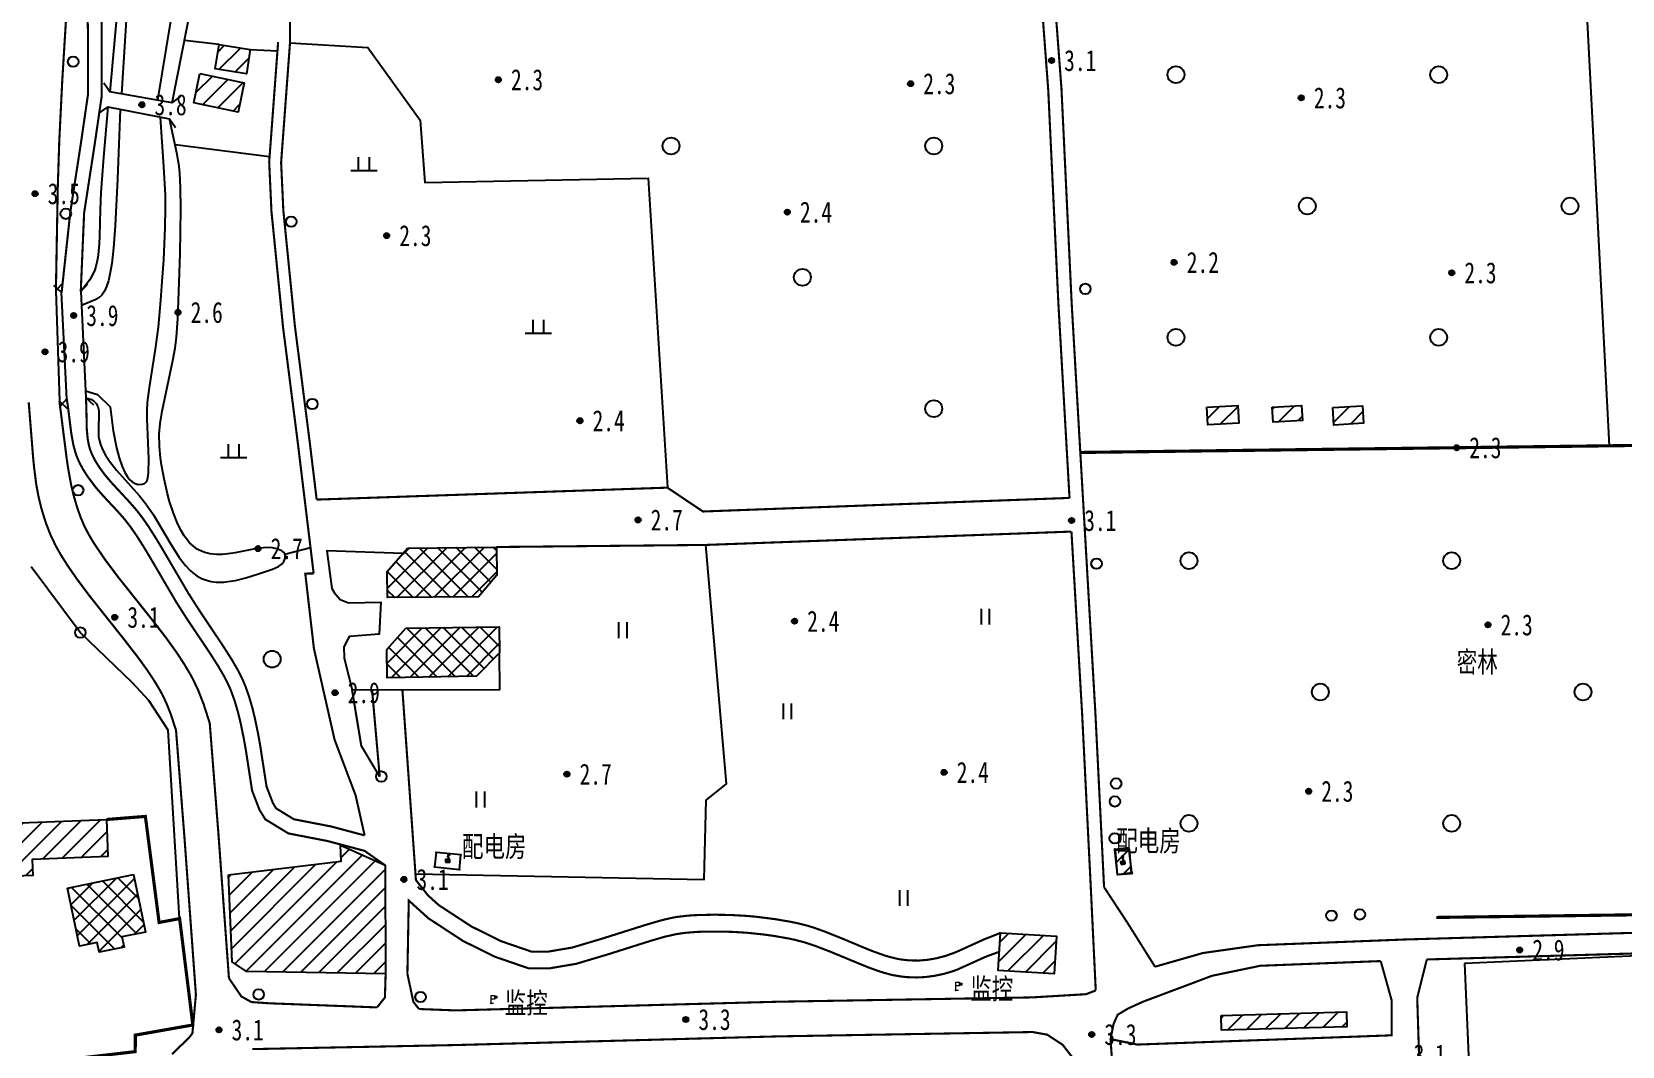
# Model space of a CAD drawing. Header units: metres. Extents: x 494039 to 619385, y 3351420 to 3402703.
# Drawn here: x 584467.6 to 584770.3, y 3395088 to 3395281.1 of the extents above; entities that cross this region are included whole.
import ezdxf
from ezdxf.enums import TextEntityAlignment as Align

# ---------------------------------------------------------------- set-up
doc = ezdxf.new("R2010")
doc.units = ezdxf.units.M
for name, pattern in [('2430', [0]), ('2450', [0]), ('4410a', [0]), ('4430', [0]), ('8521', [0]), ('9610', [0])]:
    doc.linetypes.add(name, pattern=pattern)
for name, color, linetype in [('210100', 130, 'Continuous'), ('220200', 130, 'Continuous'), ('310300', 8, 'Continuous'), ('310500', 8, 'Continuous'), ('330400', 8, 'Continuous'), ('380201', 8, '2430'), ('380202', 8, '2450'), ('420500', 8, 'Continuous'), ('430300', 8, 'Continuous'), ('440100', 8, 'Continuous'), ('440300', 8, '4430'), ('450502', 8, 'Continuous'), ('510301', 8, 'Continuous'), ('720100', 8, 'Continuous'), ('760201', 8, '8521'), ('810100', 8, '9610'), ('810302', 8, 'Continuous'), ('810501', 8, 'Continuous'), ('810600', 8, 'Continuous'), ('DLSS', 8, 'Continuous'), ('GXYZ', 8, 'Continuous'), ('备注', 8, 'Continuous')]:
    doc.layers.add(name, color=color, linetype=linetype)
doc.styles.add('HZ', font='simsun.ttc', dxfattribs={"width": 0.8})
pattern_1 = [(45, (0, 0), (-1.767766953, 1.767766953), []), (135, (0, 0), (-1.767766953, -1.767766953), [])]
pattern_2 = [(45, (0, 0), (-1.767766953, 1.767766953), [])]

# ---------------------------------------------------------------- blocks, each defined once
blk = doc.blocks.new('gc355')
blk.add_hatch(color=256).paths.add_polyline_path([(1.4, 2.7), (2.2, 2.7), (2.2, 1.9), (1.4, 1.9)])
at = {"lineweight": 15}
for q in [(0, 3), (1, 0)]:
    blk.add_line((0, 0), q, dxfattribs=at)
for points in [[(0, 3), (1.4, 3), (1.4, 1.6), (0, 1.6)], [(1.4, 2.7), (2.2, 2.7), (2.2, 1.9), (1.4, 1.9), (1.4, 2.7)]]:
    blk.add_lwpolyline(points, dxfattribs=at)
blk = doc.blocks.new('gc129')
at = {"linetype": 'Continuous'}
blk.add_hatch(color=256, dxfattribs=at).paths.add_polyline_path([(0.8, 0.5), (-0.8, 0.5), (-0.8, -0.5), (0, -0.5), (0.8, -0.5)])
blk.add_line((0, 0.5), (0, -0.5), dxfattribs=at)
at = {"linetype": 'Continuous', "flags": 128}
for points in [[(-0.8, -0.5), (0, -0.5), (0.8, -0.5), (0.8, 0.5), (-0.8, 0.5), (-0.8, -0.5)], [(-0.05, 1.5), (0.64, 2.7)], [(-0.05, 2.3), (0.64, 2.7)], [(0.58, 1.5), (-0.05, 1.5)], [(0, 0.5), (0.58, 1.5)], [(0.64, 1.9), (0.64, 2.7)]]:
    blk.add_lwpolyline(points, dxfattribs=at)
blk = doc.blocks.new('0612-线路地形')
at = {"layer": 'GXYZ', "color": 8, "linetype": 'Continuous', "elevation": 4.57, "flags": 128}
for points in [[(584676.44, 3395125.75), (584673.7, 3395125.44), (584674.22, 3395120.72), (584677, 3395121.09)], [(584544.58, 3395124.88), (584544.28, 3395122.15), (584549, 3395121.62), (584549.25, 3395124.41)]]:
    blk.add_lwpolyline(points, close=True, dxfattribs=at)
at = {"layer": '备注', "color": 8, "linetype": 'Continuous'}
for p in [(584544.58, 3395124.88, 4.57), (584549.25, 3395124.41, 4.57), (584673.78, 3395125.49, 4.06), (584544.28, 3395122.15, 4.56), (584549, 3395121.62, 4.49), (584674.24, 3395120.69, 4.1), (584677.05, 3395120.98, 4.07), (584643.52, 3395098.69, 3.38), (584555.02, 3395096.19, 3.13)]:
    blk.add_point(p, dxfattribs=at)
at = {"layer": 'DLSS', "color": 8, "linetype": 'Continuous', "xscale": 0.5, "yscale": 0.5}
for p in [(584643.52, 3395098.69, 3.38), (584555.02, 3395096.19, 3.13)]:
    blk.add_blockref('gc355', p, dxfattribs=at)
at = {"layer": 'GXYZ', "color": 8, "linetype": 'Continuous', "xscale": 0.5, "yscale": 0.5}
blk.add_blockref('gc129', (584546.78, 3395123.27), dxfattribs=at)
at = {"layer": 'GXYZ', "color": 8, "linetype": 'Continuous', "xscale": 0.5, "yscale": 0.5, "rotation": 12.84632895357828}
blk.add_blockref('gc129', (584675.31, 3395122.93), dxfattribs=at)
at = {"layer": '备注', "color": 8, "linetype": 'Continuous', "style": 'HZ', "width": 0.75}
for s, p in [('配电房', (584549.5, 3395124.04, 4.57)), ('配电房', (584674.03, 3395125.11, 4.06)), ('监控', (584646.24, 3395096.94, 3.38)), ('监控', (584557.63, 3395094.25, 3.13))]:
    blk.add_text(s, height=4, dxfattribs=at).set_placement(p)
blk = doc.blocks.new('gc170')
at = {"linetype": 'Continuous'}
blk.add_circle((0, 0), 0.5, dxfattribs=at)
blk = doc.blocks.new('p_point')
for radius in [0.25, 0.2, 0.15, 0.1, 0.05]:
    blk.add_circle((0, 0), radius)
blk.add_point((0, 0))
blk = doc.blocks.new('vm')
at = {"linetype": 'Continuous'}
for p, q in [((1.25, 0), (-1.25, 0)), ((-0.5, 0), (-0.5, 1.3)), ((0.5, 1.3), (0.5, 0))]:
    blk.add_line(p, q, dxfattribs=at)
blk = doc.blocks.new('v1')
blk.add_circle((0, 0), 0.8)
blk = doc.blocks.new('ve')
at = {"color": 0, "linetype": 'Continuous'}
for p, q in [((-0.4, 1.5), (-0.4, 0)), ((0.4, 0), (0.4, 1.5))]:
    blk.add_line(p, q, dxfattribs=at)
blk = doc.blocks.new('1-3&1-4')
at = {"layer": '310300', "linetype": 'Continuous'}
h = blk.add_hatch(dxfattribs=at)
h.set_pattern_fill('ANSI31', color=8, scale=20, style=0)
h.set_pattern_definition(pattern_2)
h.paths.add_polyline_path([(584503.2499, 3395278.6868), (584509.1883, 3395277.7412), (584508.4439, 3395273.0665), (584502.5055, 3395274.0121)])
h = blk.add_hatch(dxfattribs=at)
h.set_pattern_fill('ANSI31', color=8, scale=20, style=0)
h.set_pattern_definition(pattern_2)
h.paths.add_polyline_path([(584499.6101, 3395273.1419), (584508.0341, 3395271.3747), (584506.8626, 3395265.7906), (584498.4387, 3395267.5577)])
h = blk.add_hatch(dxfattribs=at)
h.set_pattern_fill('ANSI31', color=8, scale=20, style=0)
h.set_pattern_definition(pattern_2)
h.paths.add_polyline_path([(584691.2643, 3395209.63), (584697.1993, 3395209.9588), (584697.3864, 3395206.5819), (584691.4514, 3395206.253)])
h = blk.add_hatch(dxfattribs=at)
h.set_pattern_fill('ANSI31', color=8, scale=20, style=0)
h.set_pattern_definition(pattern_2)
h.paths.add_polyline_path([(584703.7161, 3395209.6296), (584709.2997, 3395209.9333), (584709.4529, 3395207.1171), (584703.8693, 3395206.8133)])
h = blk.add_hatch(dxfattribs=at)
h.set_pattern_fill('ANSI31', color=8, scale=20, style=0)
h.set_pattern_definition(pattern_2)
h.paths.add_polyline_path([(584715.2255, 3395209.593), (584720.8946, 3395209.9182), (584721.0867, 3395206.5697), (584715.4176, 3395206.2445)])
h = blk.add_hatch(dxfattribs=at)
h.set_pattern_fill('ANSI31', color=8, scale=20, style=0)
h.set_pattern_definition(pattern_2)
h.paths.add_polyline_path([(584481.8, 3395131.1598), (584482.0688, 3395124.0966), (584467.6988, 3395123.5496), (584467.8138, 3395120.5268), (584460.8778, 3395120.2628), (584460.4938, 3395130.3487)])
h = blk.add_hatch(dxfattribs=at)
h.set_pattern_fill('ANSI31', color=8, scale=20, style=0)
h.set_pattern_definition(pattern_2)
h.paths.add_polyline_path([(584505.0184, 3395120.6579), (584526.4701, 3395123.2114), (584526.3444, 3395126.2532), (584534.8435, 3395122.4557), (584534.9578, 3395101.8127), (584508.4758, 3395102.2455), (584505.7168, 3395104.062)])
h = blk.add_hatch(dxfattribs=at)
h.set_pattern_fill('ANSI31', color=8, scale=20, style=0)
h.set_pattern_definition(pattern_2)
h.paths.add_polyline_path([(584676.4909, 3395125.5538), (584676.8495, 3395120.8045), (584674.2611, 3395120.6091), (584673.9025, 3395125.3583)])
h = blk.add_hatch(dxfattribs=at)
h.set_pattern_fill('ANSI31', color=8, scale=20, style=0)
h.set_pattern_definition(pattern_2)
h.paths.add_polyline_path([(584652.0045, 3395109.5863), (584662.6704, 3395108.9361), (584662.2351, 3395101.796), (584651.5693, 3395102.4461)])
h = blk.add_hatch(dxfattribs=at)
h.set_pattern_fill('ANSI31', color=8, scale=20, style=0)
h.set_pattern_definition(pattern_2)
h.paths.add_polyline_path([(584693.9815, 3395093.8838), (584717.8437, 3395094.5412), (584717.9213, 3395091.7249), (584694.0591, 3395091.0675)])
at = {"layer": '310500', "linetype": 'Continuous'}
h = blk.add_hatch(dxfattribs=at)
h.set_pattern_fill('ANSI37', color=8, scale=20, style=0)
h.set_pattern_definition(pattern_1)
h.paths.add_polyline_path([(584539.1419, 3395182.7959), (584556.0346, 3395183.0251), (584556.1076, 3395177.6438), (584552.6572, 3395173.5234), (584535.2816, 3395173.3987), (584535.2462, 3395178.34)])
h = blk.add_hatch(dxfattribs=at)
h.set_pattern_fill('ANSI37', color=8, scale=20, style=0)
h.set_pattern_definition(pattern_1)
h.paths.add_polyline_path([(584538.792, 3395167.5674), (584556.5509, 3395167.8284), (584556.6239, 3395162.8644), (584552.2709, 3395158.4372), (584535.2802, 3395158.1454), (584535.1881, 3395163.5037)])
h = blk.add_hatch(dxfattribs=at)
h.set_pattern_fill('ANSI37', color=8, scale=20, style=0)
h.set_pattern_definition(pattern_1)
h.paths.add_polyline_path([(584486.9652, 3395120.6926), (584489.2347, 3395109.732), (584484.7724, 3395108.8081), (584485.1738, 3395106.8695), (584480.4525, 3395105.8919), (584480.0615, 3395107.7804), (584476.6869, 3395107.0817), (584474.4071, 3395118.0924)])
at = {"layer": '210100', "color": 141, "linetype": 'Continuous', "elevation": 1.4895, "flags": 128}
for points in [[(584484.7434, 3395269.2501), (584486.2283, 3395292.4122)], [(584484.4174, 3395266.3245), (584483.921, 3395253.1152), (584483.4927, 3395244.1247), (584483.1783, 3395239.9492), (584482.8349, 3395236.9876), (584482.5536, 3395235.2616), (584482.1886, 3395233.6802), (584481.8398, 3395232.5959), (584481.4562, 3395231.7112), (584480.9352, 3395230.9404), (584480.3392, 3395230.4313), (584479.671, 3395230.0591), (584477.0514, 3395229.0072)]]:
    blk.add_lwpolyline(points, dxfattribs=at)
at = {"layer": '210100', "color": 141, "linetype": 'Continuous', "flags": 128}
for points in [[(584495.6535, 3395293.1951), (584491.5491, 3395268.0708)], [(584477.8377, 3395212.7275), (584480.1098, 3395212.0752), (584482.5276, 3395209.7108), (584483.125, 3395205.11), (584483.7306, 3395201.9043), (584484.2433, 3395200.0205), (584484.8153, 3395198.3746), (584485.3223, 3395197.2292), (584485.8097, 3395196.3912), (584486.232, 3395195.8459), (584486.7106, 3395195.4008), (584487.2536, 3395195.0835), (584487.8702, 3395194.9242), (584488.5877, 3395194.9627), (584489.027, 3395195.123), (584489.3357, 3395195.3716), (584489.5455, 3395195.7057), (584489.6336, 3395195.939), (584489.7689, 3395196.6403), (584489.8104, 3395197.1544), (584489.8674, 3395199.7915), (584489.5424, 3395207.3828), (584489.5525, 3395209.0107), (584489.6442, 3395210.5266), (584489.9802, 3395213.3746), (584491.1741, 3395220.7026), (584491.717, 3395224.8451), (584492.1827, 3395229.9794), (584492.4464, 3395233.5737), (584492.711, 3395237.6816), (584493.0153, 3395243.8438), (584493.0837, 3395247.439), (584493.0368, 3395249.9811), (584492.7524, 3395255.3911), (584492.1257, 3395264.8591)]]:
    blk.add_lwpolyline(points, dxfattribs=at)
at = {"layer": '220200', "color": 141, "linetype": 'Continuous', "const_width": 0.6, "flags": 128}
blk.add_lwpolyline([(584734.9497, 3395112.5236), (584885.4544, 3395114.5135)], dxfattribs=at)
at = {"layer": '310300', "color": 8, "linetype": 'Continuous', "flags": 128}
for points, elevation in [([(584503.2499, 3395278.6868), (584509.1883, 3395277.7412), (584508.4439, 3395273.0665), (584502.5055, 3395274.0121)], 6.9516), ([(584499.6101, 3395273.1419), (584508.0341, 3395271.3747), (584506.8626, 3395265.7906), (584498.4387, 3395267.5577)], 6.9516), ([(584703.7161, 3395209.6296), (584709.2997, 3395209.9333), (584709.4529, 3395207.1171), (584703.8693, 3395206.8133)], 3.8044), ([(584715.2255, 3395209.593), (584720.8946, 3395209.9182), (584721.0867, 3395206.5697), (584715.4176, 3395206.2445)], 3.8044), ([(584481.8, 3395131.1598), (584482.0688, 3395124.0966), (584467.6988, 3395123.5496), (584467.8138, 3395120.5268), (584460.8778, 3395120.2628), (584460.4938, 3395130.3487)], 4.9485), ([(584676.4909, 3395125.5538), (584676.8495, 3395120.8045), (584674.2611, 3395120.6091), (584673.9025, 3395125.3583)], 5.1442), ([(584652.0045, 3395109.5863), (584662.6704, 3395108.9361), (584662.2351, 3395101.796), (584651.5693, 3395102.4461)], 4.9057)]:
    blk.add_lwpolyline(points, close=True, dxfattribs=dict(at, elevation=elevation))
for points in [[(584691.2643, 3395209.63), (584697.1993, 3395209.9588), (584697.3864, 3395206.5819), (584691.4514, 3395206.253)], [(584505.0184, 3395120.6579), (584526.4701, 3395123.2114), (584526.3444, 3395126.2532), (584534.8435, 3395122.4557), (584534.9578, 3395101.8127), (584508.4758, 3395102.2455), (584505.7168, 3395104.062)], [(584693.9815, 3395093.8838), (584717.8437, 3395094.5412), (584717.9213, 3395091.7249), (584694.0591, 3395091.0675)]]:
    blk.add_lwpolyline(points, close=True, dxfattribs=at)
at = {"layer": '310500', "color": 8, "linetype": 'Continuous', "flags": 128}
for points, elevation in [([(584539.1419, 3395182.7959), (584556.0346, 3395183.0251), (584556.1076, 3395177.6438), (584552.6572, 3395173.5234), (584535.2816, 3395173.3987), (584535.2462, 3395178.34)], 17.6975), ([(584538.792, 3395167.5674), (584556.5509, 3395167.8284), (584556.6239, 3395162.8644), (584552.2709, 3395158.4372), (584535.2802, 3395158.1454), (584535.1881, 3395163.5037)], 17.6975), ([(584486.9652, 3395120.6926), (584489.2347, 3395109.732), (584484.7724, 3395108.8081), (584485.1738, 3395106.8695), (584480.4525, 3395105.8919), (584480.0615, 3395107.7804), (584476.6869, 3395107.0817), (584474.4071, 3395118.0924)], 13.014)]:
    blk.add_lwpolyline(points, close=True, dxfattribs=dict(at, elevation=elevation))
at = {"layer": '330400', "color": 8, "linetype": 'Continuous', "elevation": 5.5909, "flags": 128}
blk.add_lwpolyline([(584740.311, 3395103.7777), (584744.3873, 3395010.4922), (584784.4706, 3395012.2437), (584780.3943, 3395105.5292)], close=True, dxfattribs=at)
at = {"layer": '380201', "color": 8, "linetype": '2430', "const_width": 0.6, "elevation": 4.9485, "flags": 128}
blk.add_lwpolyline([(584460.8778, 3395120.2628), (584455.3912, 3395105.0823), (584465.183, 3395101.7798), (584459.4498, 3395083.7403), (584487.2889, 3395086.9824), (584487.323, 3395090.1289), (584498.2594, 3395092.0557), (584495.7425, 3395112.3022), (584491.8402, 3395111.5684), (584489.2251, 3395131.7505), (584481.8, 3395131.1598)], dxfattribs=at)
at = {"layer": '380202', "color": 8, "linetype": '2450', "flags": 128}
for points, elevation in [([(584540.6383, 3395120.8232), (584595.5998, 3395119.7166), (584595.9463, 3395134.8589), (584599.8405, 3395137.9333), (584595.9099, 3395183.4208)], 3.3803), ([(584495.7425, 3395112.3022), (584493.559, 3395148.1402), (584489.863, 3395153.8238), (584486.7541, 3395157.1476), (584476.8355, 3395166.7436), (584467.4839, 3395179.2559)], 6.2424)]:
    blk.add_lwpolyline(points, dxfattribs=dict(at, elevation=elevation))
blk.add_lwpolyline([(584538.2742, 3395181.8034), (584523.7469, 3395182.3048), (584524.7085, 3395175.1581), (584525.1337, 3395174.3947), (584526.3066, 3395173.0426), (584527.8954, 3395172.3943), (584534.0181, 3395172.4967), (584533.733, 3395166.4533), (584528.0653, 3395166.0085), (584527.7453, 3395165.4671), (584527.0215, 3395163.9954), (584527.0675, 3395161.8488), (584528.5609, 3395155.8486), (584556.7082, 3395155.8987), (584556.6239, 3395162.8644)], dxfattribs=at)
at = {"layer": '420500', "color": 8, "linetype": 'Continuous', "const_width": 0.4, "flags": 128}
for points in [[(584466.1507, 3395464.5941), (584467.4932, 3395457.5941), (584468.1012, 3395454.0673), (584469.0577, 3395447.7932), (584470.1221, 3395439.699), (584470.6569, 3395435.1932), (584471.2583, 3395429.7804), (584472.3517, 3395418.942), (584473.1509, 3395409.9014), (584473.6241, 3395403.7883), (584474.7161, 3395387.6629), (584475.8139, 3395370.2079), (584476.2244, 3395363.0707), (584476.7068, 3395352.7596), (584476.905, 3395345.6199), (584476.9393, 3395341.7647), (584476.8575, 3395334.9465), (584476.7421, 3395330.8554), (584476.3127, 3395320.6281), (584475.5791, 3395307.3154), (584473.4058, 3395271.8443), (584472.8368, 3395260.3649), (584472.5433, 3395251.3177), (584472.1945, 3395231.8261)], [(584473.2797, 3395231.4644), (584474.9423, 3395246.8287), (584476.9494, 3395259.8646), (584478.2913, 3395269.0839), (584478.2948, 3395281.0237), (584477.9153, 3395298.6674)], [(584476.9242, 3395231.6405), (584477.5604, 3395246.5722), (584479.5471, 3395259.4756), (584480.9179, 3395268.8934), (584480.9214, 3395281.0516), (584480.5428, 3395298.6515)], [(584498.8439, 3395097.814), (584496.6434, 3395128.004), (584495.0599, 3395148.1414), (584494.0449, 3395151.2602), (584493.2413, 3395153.2748), (584492.5253, 3395154.7831), (584492.051, 3395155.6676), (584490.9358, 3395157.5412), (584489.5412, 3395159.6416), (584487.8498, 3395161.9797), (584485.1437, 3395165.4775), (584478.5823, 3395173.7356), (584476.1836, 3395176.9534), (584474.4696, 3395179.4252), (584473.1323, 3395181.5371), (584472.1524, 3395183.2749), (584471.2224, 3395185.2172), (584470.4406, 3395187.1939), (584470.0614, 3395188.2924), (584469.3939, 3395190.521), (584468.8481, 3395192.7803), (584468.4364, 3395195.0557), (584468.0433, 3395198.147), (584467.8449, 3395200.2164), (584467.0146, 3395210.5847)], [(584505.1332, 3395100.9544), (584503.1259, 3395128.4951), (584501.4742, 3395149.4983), (584500.3142, 3395153.1129), (584499.2839, 3395155.7543), (584498.3402, 3395157.746), (584497.8039, 3395158.7418), (584496.6496, 3395160.693), (584495.1994, 3395162.9104), (584493.2247, 3395165.6631), (584490.4956, 3395169.1947), (584484.0766, 3395177.26), (584481.5414, 3395180.6373), (584479.3723, 3395183.8407), (584478.3376, 3395185.5976), (584477.5483, 3395187.1525), (584476.8594, 3395188.7854), (584476.1675, 3395190.7701), (584475.5434, 3395192.9521), (584475.0644, 3395195.0053), (584474.5397, 3395197.8843), (584474.2514, 3395199.8121), (584472.8641, 3395210.7707)], [(584534.8435, 3395122.4557), (584530.94, 3395125.1959), (584523.9555, 3395127.0557), (584516.4346, 3395128.5176), (584512.032, 3395131.2171), (584510.9329, 3395133.0332), (584509.532, 3395136.675), (584508.3508, 3395144.3513), (584507.9652, 3395146.5369), (584507.3521, 3395149.529), (584506.8259, 3395151.6788), (584506.1873, 3395153.8416), (584505.5496, 3395155.6029), (584505.1605, 3395156.5185), (584504.2799, 3395158.2913), (584503.1675, 3395160.2272), (584501.4274, 3395162.9576), (584497.2464, 3395169.1883), (584495.089, 3395172.5602), (584490.2234, 3395180.8599), (584489.1026, 3395182.736), (584487.5491, 3395185.1904), (584486.3085, 3395186.9712), (584485.3227, 3395188.2411), (584483.9212, 3395189.8444), (584481.22, 3395192.7322), (584479.8149, 3395194.3372), (584478.2454, 3395196.4189), (584477.3193, 3395197.8817), (584476.6477, 3395199.1455), (584476.1944, 3395200.1882), (584475.8625, 3395201.1522), (584475.4786, 3395202.6436), (584475.1268, 3395204.6084), (584474.4895, 3395209.7167), (584474.2557, 3395211.2581)], [(584530.9554, 3395128.1378), (584524.5941, 3395129.8316), (584517.4835, 3395131.2137), (584514.1095, 3395133.2826), (584513.4992, 3395134.291), (584512.2891, 3395137.4367), (584511.0637, 3395145.3374), (584510.676, 3395147.5092), (584510.059, 3395150.4823), (584509.6053, 3395152.3423), (584508.9617, 3395154.5652), (584508.2836, 3395156.4849), (584507.7643, 3395157.7177), (584506.8523, 3395159.5432), (584505.7035, 3395161.5376), (584503.9111, 3395164.3527), (584499.5778, 3395170.8264), (584497.4192, 3395174.2049), (584492.558, 3395182.4869), (584491.4227, 3395184.3865), (584489.8515, 3395186.872), (584488.5992, 3395188.6756), (584487.6068, 3395189.9598), (584486.2135, 3395191.5624), (584482.6294, 3395195.4362), (584481.5042, 3395196.7829), (584480.4546, 3395198.2042), (584479.6671, 3395199.4583), (584479.0651, 3395200.6416), (584478.6865, 3395201.6212), (584478.4767, 3395202.3639), (584478.2302, 3395203.6984), (584478.0737, 3395205.4604), (584477.9755, 3395210.0503), (584477.9002, 3395211.4341)], [(584542.9959, 3395116.7447), (584545.0685, 3395114.8685), (584551.3112, 3395110.7893), (584557.0096, 3395107.9761), (584562.7485, 3395106.0043), (584565.7764, 3395105.9962), (584570.4859, 3395106.7963), (584576.2824, 3395108.5228), (584584.6987, 3395111.1811), (584587.4871, 3395111.9925), (584589.4974, 3395112.4611), (584590.3733, 3395112.6166), (584592.5332, 3395112.8681), (584593.8939, 3395112.9575), (584597.1781, 3395113.0376), (584599.0999, 3395113.0217), (584601.0224, 3395112.9668), (584603.7648, 3395112.8106), (584605.6214, 3395112.6393), (584609.0855, 3395112.1978), (584612.0621, 3395111.6931), (584613.4226, 3395111.4095), (584615.3907, 3395110.9081), (584616.4308, 3395110.5866), (584618.6573, 3395109.7949), (584622.212, 3395108.3636), (584626.3874, 3395106.6111), (584627.7237, 3395106.0785), (584629.9174, 3395105.2936), (584630.7723, 3395105.0329), (584632.2447, 3395104.6691), (584633.0192, 3395104.5293), (584634.5867, 3395104.3501), (584636.4286, 3395104.3131), (584638.2067, 3395104.4684), (584639.8788, 3395104.7675), (584641.4116, 3395105.1657), (584643.0186, 3395105.7252), (584643.9655, 3395106.1165), (584648.7678, 3395108.3051), (584652.0045, 3395109.5863)], [(584671.71, 3395118.287), (584676.2087, 3395111.4308), (584681.4067, 3395103.1402)], [(584539.0994, 3395101.8026), (584539.3615, 3395115.7447), (584543.1195, 3395112.3429), (584549.7317, 3395108.0222), (584555.784, 3395105.0343), (584562.2133, 3395102.8253), (584566.0405, 3395102.8152), (584571.2157, 3395103.6944), (584577.1136, 3395105.4502), (584585.4027, 3395108.0694), (584588.0722, 3395108.8454), (584590.1907, 3395109.3306), (584591.8545, 3395109.5807), (584594.1725, 3395109.7686), (584595.7278, 3395109.8263), (584599.3715, 3395109.8245), (584601.1953, 3395109.7651), (584603.7571, 3395109.6083), (584607.0507, 3395109.2586), (584608.798, 3395109.0146), (584611.6161, 3395108.526), (584612.9035, 3395108.25), (584614.558, 3395107.8218), (584616.7276, 3395107.1105), (584619.6868, 3395105.9659), (584626.8209, 3395103.0231), (584629.1234, 3395102.1987), (584630.0201, 3395101.9229), (584631.5758, 3395101.5316), (584633.2262, 3395101.2597), (584634.165, 3395101.1642), (584636.0526, 3395101.0949), (584637.7137, 3395101.1804), (584639.5074, 3395101.4212), (584641.2761, 3395101.7976), (584642.8816, 3395102.2726), (584643.8516, 3395102.6344), (584649.233, 3395105.0648), (584651.7858, 3395105.9977)], [(584681.4067, 3395103.1402), (584690.5072, 3395105.7472), (584700.9693, 3395107.2308), (584729.0527, 3395108.3279), (584796.1746, 3395110.2772), (584850.2206, 3395111.6373), (584880.85, 3395112.5692)], [(584733.1374, 3395104.5213), (584796.2809, 3395106.3551), (584850.3296, 3395107.7153), (584881.726, 3395109.0215)], [(584539.0994, 3395101.8026), (584540.2349, 3395096.457), (584541.3021, 3395095.0947)], [(584670.1286, 3395098.6237), (584668.2887, 3395097.9137), (584657.9998, 3395097.3034)], [(584498.8439, 3395097.814), (584498.1768, 3395090.4692), (584497.5199, 3395089.6202), (584494.2982, 3395086.4978)], [(584673.5068, 3395081.3353), (584672.9402, 3395089.3569), (584673.5307, 3395092.2773), (584674.2987, 3395094.0089), (584676.2872, 3395095.1914), (584679.0543, 3395096.4551)]]:
    blk.add_lwpolyline(points, dxfattribs=at)
for points, elevation in [([(584655.5693, 3395369.2514), (584656.3195, 3395344.3895), (584658.5859, 3395303.0792), (584661.081, 3395270.0466), (584663.0122, 3395229.4055), (584665.1321, 3395192.3689)], 3.4427), ([(584658.0965, 3395369.3276), (584658.8457, 3395344.4969), (584661.109, 3395303.2437), (584663.6048, 3395270.2018), (584665.5371, 3395229.5378), (584670.0615, 3395151.3525), (584671.71, 3395118.287)], 3.4427), ([(584665.5029, 3395185.9606), (584667.5368, 3395151.2157), (584669.1848, 3395118.1611)], 3.4427), ([(584532.3756, 3395155.8554), (584533.8319, 3395139.3045)], 3.7887), ([(584542.9959, 3395116.7447), (584540.7228, 3395119.635), (584538.147, 3395155.8657)], 3.7887), ([(584670.1286, 3395098.6237), (584669.1848, 3395118.1611)], 3.6098), ([(584672.9402, 3395089.3569), (584678.0638, 3395088.3268), (584726.4521, 3395090.0873), (584726.4508, 3395096.7542), (584724.3692, 3395104.2184)], 3.8593), ([(584679.0543, 3395096.4551), (584692.2776, 3395101.4231), (584701.4471, 3395103.3229), (584724.3692, 3395104.2184)], 3.5771), ([(584733.1374, 3395104.5213), (584731.3182, 3395097.23), (584732.1704, 3395070.2762), (584729.8113, 3395059.5657), (584731.1615, 3395023.2608), (584736.1841, 3395023.6096), (584736.0981, 3395011.8304), (584732.9322, 3395011.7955)], 3.9707), ([(584534.9578, 3395101.8127), (584534.8206, 3395097.2898), (584533.3238, 3395095.3994)], 3.7516), ([(584505.1332, 3395100.9544), (584507.4908, 3395097.4909), (584509.4022, 3395096.4187), (584512.6704, 3395096.1881)], 3.7961), ([(584512.6704, 3395096.1881), (584533.3238, 3395095.3994)], 3.8741), ([(584541.3021, 3395095.0947), (584548.2543, 3395094.8292), (584609.6694, 3395096.4815), (584657.9998, 3395097.3034)], 3.8741), ([(584509.6051, 3395087.4637), (584548.4086, 3395088.2368), (584609.8142, 3395089.8888), (584658.1119, 3395090.7101)], 3.8741), ([(584658.1119, 3395090.7101), (584660.9128, 3395090.2019), (584663.8488, 3395088.2591), (584665.9513, 3395085.5373), (584666.7131, 3395083.6194), (584666.9965, 3395081.0324)], 3.7441)]:
    blk.add_lwpolyline(points, dxfattribs=dict(at, elevation=elevation))
at = {"layer": '430300', "color": 8, "linetype": 'Continuous'}
for p, q in [((584473.2797, 3395231.4644), (584471.7989, 3395232.8087)), ((584472.1945, 3395231.8261), (584473.563, 3395233.2846)), ((584476.9242, 3395231.6405), (584478.2685, 3395233.1213)), ((584472.8641, 3395210.7707), (584474.3226, 3395209.4022)), ((584474.2557, 3395211.2581), (584472.9114, 3395209.7773)), ((584477.9002, 3395211.4341), (584479.381, 3395210.0898))]:
    blk.add_line(p, q, dxfattribs=at)
at = {"layer": '430300', "color": 8, "linetype": 'Continuous', "flags": 128}
for points in [[(584472.1945, 3395231.8261), (584472.8641, 3395210.7707)], [(584476.9242, 3395231.6405), (584477.9002, 3395211.4341)], [(584474.2557, 3395211.2581), (584473.2797, 3395231.4644)]]:
    blk.add_lwpolyline(points, dxfattribs=at)
at = {"layer": '440100', "color": 8, "linetype": '4410a', "const_width": 0.4, "flags": 128}
for points, elevation in [([(584514.4914, 3395279.1317), (584512.7916, 3395256.2585), (584513.2259, 3395246.8559), (584515.4336, 3395224.8108), (584518.2502, 3395202.768), (584521.2543, 3395177.9884)], 3.3803), ([(584521.8341, 3395192.0475), (584588.5919, 3395194.3238)], 3.4054)]:
    blk.add_lwpolyline(points, dxfattribs=dict(at, elevation=elevation))
at = {"layer": '440100', "color": 8, "linetype": 'Continuous', "const_width": 0.4, "flags": 128}
for points, elevation in [([(584516.7528, 3395278.9637), (584515.0631, 3395256.2267), (584515.4883, 3395247.0213), (584517.6868, 3395225.0675), (584520.5004, 3395203.0481), (584521.8341, 3395192.0475)], 3.3803), ([(584588.5919, 3395194.3238), (584595.356, 3395189.7846), (584665.1321, 3395192.3689)], 3.4054), ([(584556.0346, 3395183.0251), (584595.9099, 3395183.4208), (584665.5029, 3395185.9606)], 3.4054)]:
    blk.add_lwpolyline(points, dxfattribs=dict(at, elevation=elevation))
at = {"layer": '440100', "color": 8, "linetype": '4410a', "const_width": 0.4, "flags": 128}
blk.add_lwpolyline([(584521.2543, 3395177.9884), (584519.6595, 3395177.9695), (584521.3049, 3395163.6986), (584525.2391, 3395146.3505), (584529.2489, 3395135.743), (584530.9554, 3395128.1378)], dxfattribs=at)
at = {"layer": '440100', "color": 8, "linetype": 'Continuous', "const_width": 0.4, "flags": 128}
blk.add_lwpolyline([(584528.5609, 3395155.8486), (584530.3249, 3395145.1876), (584533.8319, 3395139.3045)], dxfattribs=at)
at = {"layer": '440300', "color": 8, "linetype": '4430', "const_width": 0.6, "flags": 128}
blk.add_lwpolyline([(584667.1693, 3395201.0218), (584781.4636, 3395202.4627), (584889.0336, 3395208.1676)], dxfattribs=at)
at = {"layer": '450502', "color": 8, "linetype": 'Continuous'}
for p, q in [((584482.4452, 3395269.6483), (584481.2932, 3395271.2832)), ((584494.3055, 3395267.5932), (584495.9404, 3395268.7452)), ((584482.0559, 3395266.7734), (584480.4025, 3395265.6482)), ((584493.8084, 3395264.5392), (584494.9336, 3395262.8858))]:
    blk.add_line(p, q, dxfattribs=at)
at = {"layer": '450502', "color": 8, "linetype": 'Continuous', "flags": 128}
for points in [[(584494.3055, 3395267.5932), (584482.4452, 3395269.6483)], [(584482.0559, 3395266.7734), (584493.8084, 3395264.5392)]]:
    blk.add_lwpolyline(points, dxfattribs=at)
at = {"layer": '760201', "color": 8, "linetype": '8521', "flags": 128}
for points in [[(584645.3623, 3395401.3942), (584642.1113, 3395403.3524), (584640.2985, 3395404.3215), (584638.7457, 3395405.0236), (584637.0278, 3395405.6427), (584635.4714, 3395406.0714), (584634.5661, 3395406.2683), (584632.3902, 3395406.6265), (584629.9094, 3395406.8917), (584626.1525, 3395407.1148), (584620.8864, 3395407.2402), (584610.3476, 3395407.2546), (584600.5676, 3395407.1368), (584595.3148, 3395406.9617), (584591.7422, 3395406.7352), (584585.6377, 3395406.1925), (584578.1212, 3395405.3807), (584572.9252, 3395404.7085), (584570.0234, 3395404.272), (584569.4775, 3395404.2238), (584568.6452, 3395404.2458), (584568.162, 3395404.3353), (584567.367, 3395404.6029), (584565.8722, 3395405.3707), (584564.5291, 3395406.2319), (584561.0063, 3395408.7215), (584560.2545, 3395409.196), (584559.0988, 3395409.8227), (584558.5035, 3395410.0854), (584557.6862, 3395410.3689), (584557.0038, 3395410.5313), (584555.9708, 3395410.653), (584554.6153, 3395410.6463), (584553.5817, 3395410.5479), (584551.9703, 3395410.2668), (584551.0166, 3395410.0403), (584548.8178, 3395409.3917), (584547.5724, 3395408.9687), (584541.046, 3395406.5965), (584538.8296, 3395405.912), (584536.8024, 3395405.4282), (584535.1154, 3395405.1563), (584533.5438, 3395405.0385), (584532.0335, 3395405.0822), (584530.4696, 3395405.2945), (584529.6924, 3395405.4555), (584528.1516, 3395405.8743), (584527.1499, 3395406.2153), (584523.6283, 3395407.5758), (584522.9712, 3395407.7786), (584521.9072, 3395408.0187), (584520.8208, 3395408.1167), (584520.005, 3395408.0762), (584517.4907, 3395407.6891), (584516.3756, 3395407.6088), (584515.9417, 3395407.6305), (584515.2052, 3395407.774), (584514.7468, 3395407.9534), (584514.1026, 3395408.3281), (584513.3626, 3395408.9135), (584512.5064, 3395409.7652), (584511.6152, 3395410.8595), (584510.8259, 3395412.0231), (584509.7716, 3395413.8574), (584507.5385, 3395418.3016), (584506.524, 3395420.1757), (584505.7777, 3395421.3823), (584504.9458, 3395422.5358), (584503.997, 3395423.6165), (584503.0006, 3395424.5028), (584502.0992, 3395425.0342), (584501.5662, 3395425.2036), (584501.1771, 3395425.2556), (584500.4457, 3395425.2186), (584499.7816, 3395425.0658), (584499.3271, 3395424.9055), (584498.5884, 3395424.5388), (584498.2466, 3395424.3136), (584497.5063, 3395423.6337), (584497.1142, 3395423.0613), (584496.8497, 3395422.432), (584496.7468, 3395422.0539), (584496.626, 3395421.2393), (584496.6531, 3395420.0481), (584496.7458, 3395419.4663), (584497.0609, 3395418.3249), (584497.5174, 3395417.2076), (584498.0833, 3395416.1085), (584499.0804, 3395414.4832), (584499.8124, 3395413.4092), (584502.3287, 3395409.9218), (584503.6288, 3395408.0135), (584504.7553, 3395406.098), (584505.4319, 3395404.7033), (584505.9269, 3395403.4246), (584506.254, 3395402.2675), (584506.3699, 3395401.6809), (584506.4745, 3395400.7897), (584506.4884, 3395399.956), (584506.3775, 3395398.7523), (584506.1312, 3395397.5604), (584505.6438, 3395396.098), (584505.3798, 3395395.4966), (584504.7715, 3395394.3397), (584503.5095, 3395392.4279), (584502.2898, 3395390.8679), (584501.4302, 3395389.8541), (584497.1635, 3395385.1355), (584495.8479, 3395383.622), (584494.6372, 3395382.1229), (584492.3021, 3395378.9153), (584490.1599, 3395375.5886), (584488.9807, 3395373.5285), (584488.2359, 3395372.0828), (584487.2237, 3395369.8512), (584486.3167, 3395367.5662), (584485.7973, 3395366.1189), (584484.9575, 3395363.4864), (584484.3342, 3395361.1228), (584483.9177, 3395359.038), (584483.752, 3395357.8395), (584483.6481, 3395356.6248), (584483.5931, 3395354.1821), (584483.6335, 3395352.649), (584483.8479, 3395349.2658), (584484.8406, 3395338.4415), (584485.1301, 3395334.7108), (584485.4699, 3395329.117), (584485.594, 3395323.933), (584485.5144, 3395316.7077), (584485.1916, 3395305.2623), (584485.0272, 3395301.0474), (584484.7746, 3395296.2917), (584484.1752, 3395288.6743), (584482.4452, 3395269.6483)], [(584494.3055, 3395267.5932), (584498.0939, 3395286.5036), (584501.5721, 3395305.114), (584502.433, 3395309.5887), (584503.6651, 3395315.5288), (584505.3059, 3395322.5307), (584509.1877, 3395337.8793), (584510.8926, 3395344.9103), (584511.9902, 3395349.8915), (584513.0215, 3395355.0256), (584513.6954, 3395357.9353), (584514.3573, 3395360.2071), (584514.9601, 3395361.8613), (584515.6822, 3395363.4596), (584516.2439, 3395364.4873), (584517.2359, 3395365.9776), (584517.9977, 3395366.9335), (584519.2473, 3395368.2648), (584520.2928, 3395369.219), (584521.6791, 3395370.3262), (584523.4404, 3395371.5432), (584524.3547, 3395372.1103), (584526.2387, 3395373.169), (584529.1726, 3395374.5825), (584531.517, 3395375.5452), (584532.8726, 3395376.0421), (584536.5897, 3395377.2041), (584539.3124, 3395377.9087), (584541.364, 3395378.3786), (584545.4857, 3395379.2047), (584551.0075, 3395380.1451), (584568.3941, 3395382.6838), (584594.1296, 3395386.7022), (584600.963, 3395387.6593), (584604.7725, 3395388.1227), (584608.8763, 3395388.5383), (584613.9007, 3395388.9183), (584618.3732, 3395389.1218), (584620.6095, 3395389.1651), (584624.5204, 3395389.1209), (584627.8667, 3395388.9271), (584630.6487, 3395388.6205), (584632.8681, 3395388.255), (584634.9693, 3395387.7908), (584643.4305, 3395385.4234), (584645.7268, 3395384.8887), (584648.0191, 3395384.5142), (584649.5451, 3395384.3874), (584650.3074, 3395384.3692), (584651.8307, 3395384.4387), (584653.4203, 3395384.6829), (584656.7322, 3395385.4927)], [(584477.9002, 3395211.4341), (584478.9394, 3395211.0717), (584479.4123, 3395210.8035), (584479.8796, 3395210.3629), (584480.1941, 3395209.7418), (584480.3514, 3395209.0046), (584480.3918, 3395208.4639), (584480.2767, 3395205.4707), (584480.3263, 3395204.0001), (584480.4101, 3395203.4857), (584480.6794, 3395202.5091), (584481.0589, 3395201.59), (584481.6503, 3395200.505), (584482.4075, 3395199.3751), (584483.7573, 3395197.6648), (584488.0875, 3395192.7777), (584489.3271, 3395191.2286), (584490.7564, 3395189.12), (584493.8504, 3395183.8627), (584495.6493, 3395181.0406), (584496.8561, 3395179.4858), (584497.7543, 3395178.55), (584498.2421, 3395178.1237), (584499.0352, 3395177.5504), (584499.9357, 3395177.0606), (584500.8451, 3395176.703), (584501.76, 3395176.4686), (584502.7249, 3395176.3495), (584504.1817, 3395176.3612), (584504.9131, 3395176.4335), (584506.3793, 3395176.6775), (584508.336, 3395177.1526), (584510.773, 3395177.9003), (584513.4199, 3395178.84), (584514.5679, 3395179.3218), (584514.8469, 3395179.4893), (584515.2546, 3395179.8311), (584515.5598, 3395180.239), (584515.7754, 3395180.7243), (584515.8363, 3395180.9766), (584515.8452, 3395181.4307), (584515.7606, 3395181.7068), (584515.5495, 3395181.9957), (584515.177, 3395182.2761), (584514.8963, 3395182.4221), (584514.2653, 3395182.6595), (584513.4302, 3395182.8394), (584512.374, 3395182.903), (584511.0226, 3395182.8135), (584510.1166, 3395182.6855), (584506.3099, 3395181.9293), (584505.3996, 3395181.7708), (584503.9362, 3395181.6023), (584502.7613, 3395181.5843), (584501.5851, 3395181.7088), (584500.571, 3395181.9515), (584499.4856, 3395182.3988), (584499.0799, 3395182.6349), (584498.3567, 3395183.1659), (584497.6509, 3395183.8372), (584496.9926, 3395184.6319), (584496.6381, 3395185.1388), (584496.0026, 3395186.2065), (584495.2739, 3395187.7137), (584494.5729, 3395189.4859), (584493.8427, 3395191.7157), (584493.44, 3395193.1527), (584492.7734, 3395196.0138), (584492.2917, 3395198.6595), (584492.1019, 3395199.9825), (584491.8854, 3395202.1859), (584491.8552, 3395204.5007), (584492.0374, 3395206.5111), (584492.4118, 3395208.8519), (584494.4764, 3395218.5483), (584494.8772, 3395220.9025), (584495.1215, 3395222.9672), (584495.3799, 3395226.4237), (584495.667, 3395233.3596), (584495.8232, 3395238.9145), (584495.9708, 3395247.2424), (584495.9295, 3395251.3951), (584495.7788, 3395254.151), (584495.6349, 3395255.5219), (584495.2138, 3395258.056), (584493.8084, 3395264.5392)]]:
    blk.add_lwpolyline(points, dxfattribs=at)
at = {"layer": '760201', "color": 8, "linetype": '8521', "elevation": 3.2421, "flags": 128}
blk.add_lwpolyline([(584482.0559, 3395266.7734), (584481.2484, 3395257.2388), (584480.7523, 3395250.4717), (584480.5995, 3395247.2729), (584480.4896, 3395242.2162), (584480.422, 3395240.741), (584480.2238, 3395238.6508), (584480.0939, 3395237.8234), (584479.7664, 3395236.3926), (584479.5792, 3395235.7972), (584479.1879, 3395234.8489), (584478.5586, 3395233.796), (584476.9242, 3395231.6405)], dxfattribs=at)
at = {"layer": '810100', "color": 8, "linetype": '9610', "flags": 128}
for points in [[(584767.912, 3395202.2918), (584763.314, 3395291.6628), (584779.434, 3395292.241), (584777.3909, 3395374.8042)], [(584515.7713, 3395181.6839), (584520.6574, 3395182.9118)]]:
    blk.add_lwpolyline(points, dxfattribs=at)
for points, elevation in [([(584514.5548, 3395360.7441), (584536.524, 3395362.745), (584539.0744, 3395309.4299), (584516.7007, 3395305.6612), (584516.7528, 3395278.9637), (584531.5541, 3395278.0929), (584541.5066, 3395264.2579), (584542.4026, 3395252.3818), (584584.923, 3395253.2061), (584588.5919, 3395194.3238)], 2.8856), ([(584503.2499, 3395278.6868), (584496.655, 3395279.4102)], 3.0341), ([(584509.1883, 3395277.7412), (584514.3668, 3395277.4542)], 3.0341), ([(584494.8818, 3395259.6482), (584512.8746, 3395257.3749)], 3.0341)]:
    blk.add_lwpolyline(points, dxfattribs=dict(at, elevation=elevation))
at = {"layer": '510301', "color": 8, "linetype": 'Continuous', "xscale": 2, "yscale": 2}
for p in [(584475.4922, 3395275.3993, 3.5111), (584474.0674, 3395246.4491, 3.5111), (584516.9803, 3395244.9509, 2.8856), (584668.1506, 3395232.151, 3.5986), (584521.0008, 3395210.2469, 3.1713), (584476.4183, 3395193.8402, 3.6596), (584670.2774, 3395179.8584, 4.3412), (584476.8355, 3395166.7436, 3.6596), (584534.1431, 3395139.3319, 3.9566), (584674.0114, 3395138.0139, 3.4427), (584673.7773, 3395134.5914, 3.4427), (584673.7517, 3395127.5724, 3.4427), (584714.9904, 3395112.8751, 3.3495), (584720.4127, 3395113.0943, 3.3495), (584510.7903, 3395097.8611, 3.8184), (584541.6076, 3395097.3726, 3.8184)]:
    blk.add_blockref('gc170', p, dxfattribs=at)
at = {"layer": '720100', "color": 8, "linetype": 'Continuous', "xscale": 2, "yscale": 2, "zscale": 2}
for p in [(584661.7112, 3395275.6216, 3.1396), (584556.416, 3395271.9641, 2.2817), (584634.8877, 3395271.2056, 2.2736), (584709.2386, 3395268.5119, 2.288), (584488.563, 3395267.2, 3.8025), (584468.2296, 3395250.2724, 3.512), (584611.4173, 3395246.7664, 2.3788), (584535.1529, 3395242.2896, 2.2828), (584685.0469, 3395237.2018, 2.2473), (584737.894, 3395235.2218, 2.2857), (584475.5726, 3395227.0862, 3.8767), (584495.4365, 3395227.6782, 2.6281), (584470.1217, 3395220.1823, 3.9477), (584571.9407, 3395207.0584, 2.394), (584738.8233, 3395201.9251, 2.3348), (584583.0081, 3395188.1771, 2.674), (584665.5333, 3395188.0747, 3.0641), (584510.6663, 3395182.7233, 2.6853), (584483.4018, 3395169.6476, 3.0839), (584612.7955, 3395168.905, 2.4271), (584744.7869, 3395168.2057, 2.2642), (584525.3348, 3395155.299, 2.9353), (584569.4713, 3395139.7958, 2.7356), (584641.2599, 3395140.1362, 2.3823), (584710.6493, 3395136.537, 2.2884), (584538.4304, 3395119.7605, 3.1237), (584750.8226, 3395106.331, 2.9228), (584592.1011, 3395093.0993, 3.2727), (584503.2365, 3395091.1235, 3.1456), (584669.3655, 3395090.2551, 3.2715)]:
    blk.add_blockref('p_point', p, dxfattribs=at)
at = {"layer": '810302', "color": 8, "linetype": 'Continuous', "xscale": 2, "yscale": 2}
for p in [(584530.8198, 3395254.6191, 3.8025), (584564.0157, 3395223.6401, 3.8025), (584506.0404, 3395199.9696, 3.3906)]:
    blk.add_blockref('vm', p, dxfattribs=at)
at = {"layer": '810501', "color": 8, "linetype": 'Continuous', "xscale": 2, "yscale": 2}
for p in [(584685.3959, 3395272.9228), (584735.3959, 3395272.9228), (584589.2873, 3395259.3543), (584639.2873, 3395259.3543), (584710.3959, 3395247.9228), (584760.3959, 3395247.9228), (584614.2873, 3395234.3543), (584685.3959, 3395222.9228), (584735.3959, 3395222.9228), (584639.2873, 3395209.3543), (584687.8714, 3395180.424), (584737.8714, 3395180.424), (584513.3714, 3395161.6796, 3.8025), (584712.8714, 3395155.424), (584762.8714, 3395155.424), (584687.8714, 3395130.424), (584737.8714, 3395130.424)]:
    blk.add_blockref('v1', p, dxfattribs=at)
at = {"layer": '810600', "color": 8, "linetype": 'Continuous', "xscale": 2, "yscale": 2}
for p in [(584649.1269, 3395168.2768, 3.5681), (584580.1013, 3395165.6903, 3.5681), (584611.4188, 3395150.2338, 3.5681), (584553.0167, 3395133.4658, 3.5681), (584633.5685, 3395114.7442, 3.5681)]:
    blk.add_blockref('ve', p, dxfattribs=at)
at = {"color": 8, "linetype": 'Continuous', "width": 0.75}
blk.add_text('密林', height=4, dxfattribs=at).set_placement((584742.7548, 3395161.2512), align=Align.MIDDLE)
at = {"layer": '720100', "color": 8, "width": 0.75}
for s, p in [('3.1', (584664.1112, 3395275.6216, 3.1396)), ('2.3', (584558.816, 3395271.9641, 2.2817)), ('2.3', (584637.2877, 3395271.2056, 2.2736)), ('3.8', (584490.963, 3395267.2, 3.8025)), ('2.3', (584711.6386, 3395268.5119, 2.288)), ('3.5', (584470.6296, 3395250.2724, 3.512)), ('2.4', (584613.8173, 3395246.7664, 2.3788)), ('2.3', (584537.5529, 3395242.2896, 2.2828)), ('2.2', (584687.4469, 3395237.2018, 2.2473)), ('2.3', (584740.294, 3395235.2218, 2.2857)), ('3.9', (584477.9726, 3395227.0862, 3.8767)), ('2.6', (584497.8365, 3395227.6782, 2.6281)), ('3.9', (584472.5217, 3395220.1823, 3.9477)), ('2.4', (584574.3407, 3395207.0584, 2.394)), ('2.3', (584741.2233, 3395201.9251, 2.3348)), ('2.7', (584585.4081, 3395188.1771, 2.674)), ('3.1', (584667.9333, 3395188.0747, 3.0641)), ('2.7', (584513.0663, 3395182.7233, 2.6853)), ('3.1', (584485.8018, 3395169.6476, 3.0839)), ('2.4', (584615.1955, 3395168.905, 2.4271)), ('2.3', (584747.1869, 3395168.2057, 2.2642)), ('2.9', (584527.7348, 3395155.299, 2.9353)), ('2.7', (584571.8713, 3395139.7958, 2.7356)), ('2.4', (584643.6599, 3395140.1362, 2.3823)), ('2.3', (584713.0493, 3395136.537, 2.2884)), ('3.1', (584540.8304, 3395119.7605, 3.1237)), ('2.9', (584753.2226, 3395106.331, 2.9228)), ('3.1', (584505.6365, 3395091.1235, 3.1456)), ('3.3', (584594.5011, 3395093.0993, 3.2727)), ('3.3', (584671.7655, 3395090.2551, 3.2715)), ('3.1', (584730.6359, 3395086.3634, 3.0986))]:
    blk.add_text(s, height=4, dxfattribs=at).set_placement(p, align=Align.MIDDLE_LEFT)

msp = doc.modelspace()

# ---------------------------------------------------------------- block references
for name in ['0612-线路地形', '1-3&1-4']:
    msp.add_blockref(name, (0, 0))

doc.saveas('drawing.dxf')
